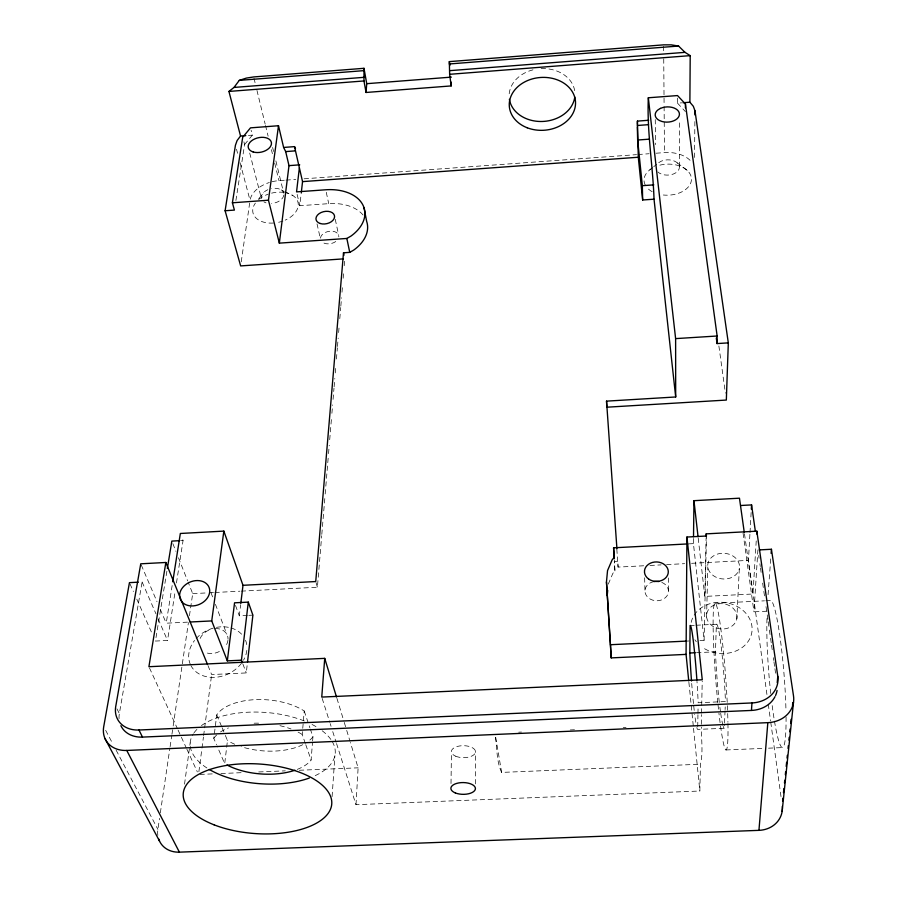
<?xml version="1.0" encoding="UTF-8"?>
<svg xmlns="http://www.w3.org/2000/svg" width="897" height="897" viewBox="0 0 897 897"><rect width="100%" height="100%" fill="white"/><g stroke="black" fill="none" stroke-linecap="round" stroke-linejoin="round"><path stroke-width="0.67" stroke-dasharray="4.49 3.36" d="M679.343 166.595L679.399 120.546M475.388 783.9L475.477 751.193M694.525 157.468L694.895 120.467M699.963 640.469L704.1 640.267L693.437 543.627L693.504 538.088M451.012 783.529L451.449 752.213M697.72 726.749L697.944 714.752M697.967 713.418L698.068 708.092M336.554 743.568L355.997 804.687L699.839 791.019L700.422 764.222C703.36 752.258 701.207 739.375 701.376 727.086M701.297 724.294L701.51 714.561M701.532 713.171L702.228 681.171M756.227 540.947L752.953 594.005L704.807 596.404L706.107 538.032M704.1 640.267L706.455 536.014M706.589 616.99L707.811 566.87M719.316 702.429A52.183 3.554 85.7 0 1 715.47 651.805L716.367 624.267L695.635 625.265M696.834 727.545A52.116 2.713 85.9 0 0 697.675 729.407L724.294 728.274L724.473 724.26M724.529 722.926L725.045 710.906M725.101 709.561L725.213 706.892M736.829 618.818A15.271 12.648 6.4 0 0 716.288 604.32A15.271 12.648 6.4 0 0 712.196 625.848A15.271 12.648 6.4 0 0 736.829 618.818L739.319 568.608A15.911 12.85 5.1 0 0 717.892 553.954A15.911 12.85 5.1 0 0 713.653 575.852A15.911 12.85 5.1 0 0 739.319 568.608M355.997 804.687L358.116 767.821L350.379 742.458M766.935 694.502L748.446 560.39L749.926 534.029M750.004 532.65L751.181 511.839M766.834 611.205L753.962 611.844L757.898 549.962M332.092 796.637L334.906 755.599M768.067 594.689L770.826 557.519M297.299 769.379A51.544 25.329 4.1 0 0 311.102 760.039L312.515 742.279M312.616 740.911L312.952 736.807L310.328 729.07M305.328 743.445L302.233 734.508L303.287 722.063M303.399 720.683L304.218 711.007A50.972 25.609 4.2 0 0 255.41 699.649A50.972 25.609 4.2 0 0 216.749 714.92L213.789 738.354L216.513 744.689M241.192 591.145L317.403 587.243L321.698 535.744M321.81 534.354L325.062 495.391M325.174 493.989L328.425 455.026M328.537 453.635L329.233 445.282M329.704 439.721L331.442 418.843M331.901 413.27L332.596 404.928M333.067 399.356L333.987 388.222M334.11 386.831L334.805 378.478M335.265 372.917L335.848 365.954M336.431 359.002L337.362 347.868M337.474 346.466L338.169 338.124M338.629 332.552L339.212 325.6M339.795 318.637L340.725 307.503M340.838 306.112L341.533 297.759M341.992 292.198L342.576 285.235M343.159 278.272L343.742 271.32M344.201 265.747L344.784 258.796M207.981 665.585L211.647 674.555L246.271 672.929L247.37 663.298M363.05 215.011A42.058 27.93 -11.8 0 0 328.728 203.653L299.789 205.716L301.325 192.328M225.326 735.394L227.468 740.518L224.699 763.683L217.063 745.956M247.449 615.398L239.297 615.802L240.643 604.713M198.887 771.689L201.803 749.488M201.982 748.098L203.44 736.998M203.619 735.618L211.647 674.555M184.524 784.146L190.186 742.929M241.248 261.812L249.646 203.07M157.85 835.432A26.293 21.977 -35.3 0 1 157.894 829.377L159.531 818.344M160.339 812.839L169.903 748.042M170.116 746.663L171.742 735.63M171.944 734.251L172.964 727.355M173.166 725.976L188.426 622.585M189.446 615.69L192.698 593.635L188.123 582.097M166.898 571.221L155.428 641.063L167.526 640.469L175.184 591.168M176.462 582.949L183.066 540.487L181.71 536.989M235.9 200.524L244.601 144.529L243.659 140.896M187.507 622.137L166.225 623.191L172.527 583.173M119.066 718.654A28.715 22.93 -29.7 0 1 119.357 713.586L142.118 581.985L139.584 582.119M608.301 584.082L612.853 573.396L614.927 570.896L614.378 560.053M258.538 199.1L263.359 192.777M244.601 144.529L252.349 135.133L251.115 130.278M649.809 169.847L652.781 167.459M653.767 166.663L656.739 164.274M658.712 162.682L660.999 161.303A11.762 7.636 -2.1 0 1 676.035 161.953A11.762 7.636 -2.1 0 1 677.179 171.731A11.762 7.636 -2.1 0 1 662.535 174.466L659.957 173.424A11.762 7.636 -2.1 0 1 657.905 171.977M248.413 135.425L252.349 135.133M677.515 98.098L677.515 103.155L681.642 102.841M272.06 181.732A27.157 17.503 -12.8 0 1 278.967 180.645L284.551 180.23M285.952 180.129L295.73 179.422M304.105 178.806L636.534 154.643M637.935 154.542L649.103 153.723M656.088 153.219L664.475 152.602A27.863 18.131 -2.1 0 1 692.148 162.772M180.566 540.622L183.066 540.487M689.3 543.851L693.437 543.627M616.811 549.02L618.078 567.095L644.427 565.738M649.977 565.458L661.078 564.886M666.617 564.594L684.646 563.675M691.587 563.316L748.446 560.39M192.698 593.635L207.947 592.85M209.326 592.782L213.486 592.569M214.876 592.491L239.813 591.213M248.805 615.331L252.887 615.129M714.774 603.277L764.457 600.833M765.836 600.755L769.985 600.553A73.868 7.535 85.3 0 1 779.65 634.538A73.868 7.535 85.3 0 1 785.951 709.998M690.107 625.534L694.256 625.332M686.171 641.12L688.93 640.985M696.577 652.691L715.47 651.805M518.701 732.176L521.493 732.064M570.268 729.956L574.45 729.777M623.236 727.669L626.028 727.545M725.953 749.959L763.033 748.401M768.527 748.176L782.262 747.605M199.919 774.414L213.923 773.831M220.92 773.539L243.322 772.597M258.717 771.958L285.313 770.848M299.318 770.265L358.116 767.821M495.424 737.323C497.218 748.928 496.512 761.755 501.625 772.407L700.422 764.222M281.21 189.94L283.542 191.05M284.708 191.61L292.837 195.512M677.291 162.918L687.169 170.363M677.515 103.155L685.398 111.587M105.678 730.349L112.865 743.961M116.128 750.15L157.894 829.377M116.946 708.821L119.357 713.586M149.496 667.985L177.505 728.835M178.088 730.102L186.262 747.851M186.845 749.118L197.351 771.936M130.009 583.913L133.395 591.527M136.793 599.151L152.602 634.717M142.118 581.985L155.932 613.772M158.141 618.863L167.526 640.469M141.289 565.065L157.009 601.708M160.26 609.287L166.225 623.191M216.749 714.92L221.57 726.435M222.108 727.725L224.788 734.116M172.863 543.66L175.913 551.341M178.458 557.755L187.619 580.819M210.974 592.67L212.959 597.851M215.437 604.331L226.818 634.168M242.896 664.015L246.271 672.929M235.496 605.419L239.297 615.802M305.776 744.712L311.102 760.039M304.218 711.007L309.891 727.781M322.169 698.404L329.782 722.32M330.208 723.644L331.049 726.301M332.742 731.616L336.128 742.245M336.936 698.404L343.865 721.098M344.269 722.433L346.309 729.104M346.713 730.438L349.976 741.124M316.069 582.691L317.403 587.243M236.505 149.25L237.57 153.286M240.071 162.693L249.68 198.999M249.714 153.051L261.442 198.607A11.459 7.367 -12.9 0 1 267.844 189.727M253.997 78.286L255.309 83.668M256.957 90.406L265.164 124.078M265.501 125.423L268.125 136.198M271.41 149.664L272.396 153.701M274.695 163.131L278.967 180.645M272.61 147.478L273.585 151.503M275.872 160.899L283.699 193.113A11.459 7.367 -12.9 0 0 271.612 188.572M297.131 194.402L299.789 205.716M317.022 223.869L320.319 238.423M326.273 192.306L328.728 203.653M335.254 219.328L338.674 235.238M495.693 737.256L501.625 772.407M758.683 555.49L759.086 558.248M759.882 563.776L760.275 566.545M760.477 567.924L761.261 573.441M762.652 583.117L763.639 590.024M763.84 591.403L764.636 596.92M766.016 606.596L767.013 613.492M767.215 614.882L768 620.399M768.202 621.789L769.189 628.685M769.391 630.075L770.377 636.971M770.579 638.361L771.375 643.878M771.566 645.268L772.564 652.164M773.36 657.692L773.752 660.45M773.954 661.84L774.739 667.357M774.941 668.736L775.927 675.643M744.476 533.782L752.953 594.005M718.878 345.973L725.381 393.121M768.269 704.179L770.557 720.773M770.747 722.152L781.422 799.586M743.075 533.177L753.962 611.844M698.214 538.133L704.807 596.404M688.885 682.269L693.381 726.884M693.516 728.274L699.839 791.019M614.927 570.896L614.277 561.421L617.798 561.242L618.078 567.095M644.64 577.769L644.999 591.605M655.259 119.548L655.595 144.619M668.321 577.948L668.422 590.428M663.634 46.252L663.69 53.248M663.735 58.843L664.094 105.027M664.105 106.429L664.475 152.602M250.263 199.168A27.157 17.503 -12.8 0 1 269.369 182.495M215.213 628.595A14.957 11.93 -24.5 0 1 228.04 639.213M227.961 640.29A14.957 11.93 -24.5 0 1 225.237 646.647M219.361 651.514A14.957 11.93 -24.5 0 1 204.897 652.209M200.132 638.44A14.957 11.93 -24.5 0 1 211.457 629.189M245.531 640.267A30.117 24.152 -24.8 0 1 246.989 647.757M246.843 650.381A30.117 24.152 -24.8 0 1 243.502 660.214M241.461 663.287A30.117 24.152 -24.8 0 1 214.529 677.358A30.117 24.152 -24.8 0 1 190.971 665.686M190.411 664.554A30.117 24.152 -24.8 0 1 194.548 640.447M196.151 638.552A30.117 24.152 -24.8 0 1 228.376 627.306M231.123 627.967A30.117 24.152 -24.8 0 1 242.246 634.908M284.584 192.496A23.131 14.991 -12.9 0 1 298.275 204.438A23.131 14.991 -12.9 0 1 285.19 220.135M282.959 221.021A23.131 14.991 -12.9 0 1 275.861 222.792M273.462 223.039A23.131 14.991 -12.9 0 1 255.376 203.103M258.807 199.437A23.131 14.991 -12.9 0 1 268.147 194.189M271.578 193.147A23.131 14.991 -12.9 0 1 283.217 192.317M283.833 195.053A11.459 7.367 -12.9 0 1 271.567 203.473M266.05 202.857A11.459 7.367 -12.9 0 1 263.886 201.814M691.195 622.372A30.756 25.587 6.7 0 1 731.874 604.152A30.756 25.587 6.7 0 1 748.031 641.613A30.756 25.587 6.7 0 1 701.757 646.872M696.296 641.714A30.756 25.587 6.7 0 1 694.861 639.774M509.193 93.793A32.976 26.428 -4.1 0 1 534.948 69.394M541.138 68.621A32.976 26.428 -4.1 0 1 574.82 91.572M661.795 582.377A11.739 9.688 1.9 0 1 665.619 597.48A11.739 9.688 1.9 0 1 647.006 596.415A11.739 9.688 1.9 0 1 652.859 581.861M335.747 241.528A9.306 6.212 -11.8 0 1 322.718 242.437M320.476 238.131A9.306 6.212 -11.8 0 1 330.242 231.179A9.306 6.212 -11.8 0 1 338.842 236.853M332.215 741.527A72.702 35.745 4.1 0 1 313.412 776.432M206.882 767.955A72.702 35.745 4.1 0 1 193.348 733.802M194.01 732.838A72.702 35.745 4.1 0 1 197.25 729.093M201.421 725.606A72.702 35.745 4.1 0 1 304.464 721.042M312.033 724.473A72.702 35.745 4.1 0 1 317.661 727.646M322.191 730.775A72.702 35.745 4.1 0 1 331.486 740.361M213.789 738.354A51.544 25.329 4.1 0 1 218.397 733.488M220.516 731.952A51.544 25.329 4.1 0 1 228.443 727.949M254.12 723.206A51.544 25.329 4.1 0 1 260.993 723.229M279.954 725.684A51.544 25.329 4.1 0 1 291.02 728.981M298.062 732.098A51.544 25.329 4.1 0 1 302.233 734.508M312.952 736.807A50.972 25.609 4.2 0 1 308.075 741.494M302.771 744.689A50.972 25.609 4.2 0 1 241.136 746.652M234.734 744.252A50.972 25.609 4.2 0 1 227.468 740.518M786.064 717.051A73.868 7.535 85.3 0 1 772.003 704.235M770.736 693.504A73.868 7.535 85.3 0 1 767.036 617.506M727.949 723.543A73.632 5.023 85.7 0 1 720.28 724.058M720.1 722.747A73.632 5.023 85.7 0 1 718.912 712.958M718.497 709.191A73.632 5.023 85.7 0 1 717.948 703.977M717.813 702.643A73.632 5.023 85.7 0 1 715.941 603.973A73.632 5.023 85.7 0 1 727.927 722.242M724.294 728.274A52.183 3.554 85.7 0 1 723.229 726.402M722.937 725.404A52.183 3.554 85.7 0 1 720.65 712.98M720.482 711.781A52.183 3.554 85.7 0 1 719.809 706.612M716.367 624.267A52.183 3.554 85.7 0 1 721.412 648.598A52.183 3.554 85.7 0 1 725.449 701.555L698.169 702.755A52.116 2.713 85.9 0 0 696.98 681.395M695.803 722.298A52.116 2.713 85.9 0 1 694.659 714.113M694.222 710.402A52.116 2.713 85.9 0 1 693.628 704.986M693.482 703.573A52.116 2.713 85.9 0 1 691.509 680.991M659.867 165.16A23.726 15.529 -2 0 1 691.385 178.01A23.726 15.529 -2 0 1 663.32 195.008M652.186 191.7A23.726 15.529 -2 0 1 646.502 187.002M645.302 185.141A23.726 15.529 -2 0 1 654.384 167.089M455.766 756.238A12.076 5.999 0.6 0 0 475.354 752.762A12.076 5.999 0.6 0 0 459.253 746.024A12.076 5.999 0.6 0 0 455.766 756.238"/><path stroke-width="1.35" d="M685.409 107.786L685.431 103.985L677.515 95.564L648.34 97.773C646.804 131.781 652.904 165.317 654.025 199.19L675.688 396.979L606.529 401.138L606.764 405.993M606.832 407.204L726.335 400.062L728.308 342.878L694.996 110.869L693.347 106.306L689.883 102.224L690.208 55.636L685.016 52.351L678.569 46.05L671.27 44.85L663.623 44.85L449.33 61.624L449.644 74.305L451.169 85.921L366.054 92.469L363.969 80.954L363.98 68.307L253.672 76.94L246.327 78.095L239.297 80.371L234.005 87.435L228.937 91.438L240.542 136.019L237.122 140.515L235.44 145.213L225.102 210.75L240.654 265.916L343.394 258.885M688.739 680.879L686.07 654.384L686.934 537.045L706.455 536.014L706.208 533.861L756.833 531.181L777.789 676.338L777.228 682.673M728.308 342.878L717.062 343.573L717.14 336.005L685.431 103.985M694.951 114.973L694.996 110.869M691.509 680.991A52.116 2.713 85.9 0 1 689.827 653.005L690.107 625.534A52.116 2.713 85.9 0 1 696.879 679.993M693.516 536.698L693.964 500.683L739.464 498.194L744.275 532.414M451.169 85.921L451.247 82.154M706.141 536.641L706.208 533.861M637.33 124.403L637.431 121.106L648.722 120.265M751.338 509.07L751.574 504.91L740.619 505.504M756.664 533.973L756.833 531.181M120.871 725.707A28.715 22.93 -29.7 0 0 142.477 737.099L751.462 710.435L751.955 702.945A29.388 24.858 10.2 0 0 777.789 676.338M771.128 553.393L771.431 549.267L759.243 549.895M142.477 737.099L138.968 730.012A28.906 22.986 -29.5 0 1 115.735 706.444L140.751 563.809L165.844 562.475L148.913 666.718L324.725 658.364L321.754 697.081L702.261 679.78L686.934 537.045M366.054 92.469L366.738 83.679L363.98 68.307M158.634 838.886A26.293 21.977 -35.3 0 0 179.389 852.15L758.94 830.353L767.832 722.657A29.478 25.038 12 0 0 793.497 695.837L771.431 549.267M363.969 207.588L366.694 221.503A42.058 27.93 -11.8 0 1 353.799 250.028L349.752 252.36L343.495 252.797L315.733 581.548L242.997 585.304L223.846 531.114L180.342 533.48L172.74 581.783M686.07 654.384L611.216 657.893L606.462 582.018L607.538 570.582L612.146 559.84L614.243 557.34L613.582 547.82L687.921 543.918M607.235 595.473L607.706 590.405M782.61 800.965L782.902 798.195M783.473 792.668L783.9 788.519M784.471 782.98L784.763 780.222M785.335 774.683L785.615 771.925M786.187 766.386L786.624 762.237M787.05 758.088L787.342 755.319M788.059 748.401L788.34 745.642M788.912 740.103L789.203 737.334M789.775 731.806L790.066 729.037M790.638 723.509L791.064 719.36M792.5 705.524L792.78 702.755M782.139 811.37L793.486 702.441M247.527 661.919L252.887 615.129L248.29 602.122L234.554 602.818L227.322 660.865L241.45 660.192L242.414 662.737M301.325 192.328L302.547 181.62L294.519 146.626L283.62 147.444L278.496 125.737L250.498 127.856L242.717 137.252L232.401 202.789L234.409 210.089L225.102 210.75M241.45 660.192L248.29 602.122M299.374 167.806L296.548 191.88L325.723 189.783A42.428 27.919 -11.8 0 1 362.623 204.482A42.428 27.919 -11.8 0 1 350.918 236.124L346.836 238.456L279.337 243.143L268.461 200.21L278.496 125.737M240.811 603.322L242.997 585.304M279.337 243.143L288.991 165.631L285.683 151.593L283.62 147.444M227.322 660.865L211.737 620.926L223.846 531.114M167.347 568.485L171.843 541.093L179.322 540.689M239.297 80.371L363.79 70.65M449.274 63.967L678.569 46.05M234.005 87.435L364.26 77.31M449.722 70.661L685.016 52.351M228.937 91.438L363.969 80.954M449.644 74.305L690.208 55.636M366.738 83.679L451.348 77.12M240.542 136.019L245.789 135.626M683.009 102.74L689.883 102.224M285.683 151.593L295.147 150.887M637.296 125.502L648.52 124.661M288.991 165.631L299.721 164.846M654.025 199.19L642.656 199.986L642.342 185.69L637.644 140.022L648.766 139.203M302.547 181.62L638.283 157.244L637.431 121.106M232.401 202.789L268.461 200.21M642.342 185.69L653.812 184.872M675.688 396.979L675.62 338.618L717.14 336.005M138.317 582.175L129.448 582.646L103.727 726.626A28.973 23.075 -30.8 0 0 126.757 750.441L179.389 852.15M190.175 622.002L211.737 620.926M606.462 582.018L610.465 644.719L686.171 641.12M689.827 653.005L695.22 652.758M138.968 730.012L751.955 702.945M126.757 750.441L767.832 722.657M105.151 738.893L159.498 841.038M294.519 146.626L295.505 148.711M165.844 562.475L207.454 664.296M324.725 658.364L336.532 697.07M343.495 252.797L344.011 255.197M346.836 238.456L349.752 252.36M751.574 504.91L755.341 531.136M716.311 338.057L717.062 343.573M449.33 61.624L449.834 65.492M648.34 97.773L675.62 338.618M693.964 500.683L698.057 536.754M638.283 157.244L642.656 199.986M606.529 401.138L616.923 548.706M610.465 644.719L611.216 657.893M613.582 547.82L614.131 558.696M637.318 126.813L637.644 140.022M775.019 696.644A29.197 24.78 10.5 0 1 751.462 710.435M777.06 690.443A29.197 24.78 10.5 0 1 775.58 695.455M180.297 599.241A15.563 12.098 -23.3 0 1 197.463 580.55A15.563 12.098 -23.3 0 1 206.366 599.319A15.563 12.098 -23.3 0 1 180.757 600.194M782.319 806.369A26.708 23.658 18.1 0 1 758.94 830.353M574.786 97.1A32.976 26.428 -4.1 0 1 542.371 121.476A32.976 26.428 -4.1 0 1 509.373 99.309M653.835 581.626A11.739 9.688 1.9 0 1 658.891 581.559M309.308 778.047A72.702 35.745 4.1 0 1 209.326 769.469M294.945 770.231A51.544 25.329 4.1 0 1 226.986 764.973M660.461 108.391L658.118 109.77A12.143 7.625 -2.4 0 0 659.385 120.49L662.042 121.51A12.143 7.625 -2.4 0 0 677.168 118.707A12.143 7.625 -2.4 0 0 675.99 108.963A12.143 7.625 -2.4 0 0 660.461 108.391M253.122 151.941A11.829 7.344 -12.7 0 0 271.432 144.036A11.829 7.344 -12.7 0 0 254.927 138.833A11.829 7.344 -12.7 0 0 253.122 151.941M455.317 792.926A12.278 5.887 0.6 0 0 475.253 789.528A12.278 5.887 0.6 0 0 458.872 782.902A12.278 5.887 0.6 0 0 455.317 792.926M648.632 579.025A11.93 9.755 1.6 0 0 668.108 573.564A11.93 9.755 1.6 0 0 652.411 562.453A11.93 9.755 1.6 0 0 648.632 579.025M320.117 223.476A9.43 6.201 -11.7 0 0 334.57 216.973A9.43 6.201 -11.7 0 0 321.126 212.511A9.43 6.201 -11.7 0 0 320.117 223.476M527.212 127.778A33.178 26.45 -4 0 0 575.504 101.765A33.178 26.45 -4 0 0 524.487 82.042A33.178 26.45 -4 0 0 527.212 127.778M214.091 824.836A74.451 34.848 3.9 0 0 331.43 806.212A74.451 34.848 3.9 0 0 226.93 765.365A74.451 34.848 3.9 0 0 214.091 824.836"/></g></svg>
